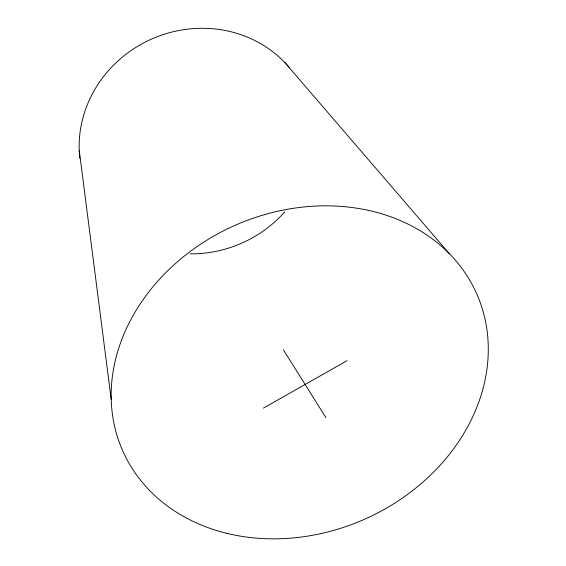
<?xml version="1.0" encoding="UTF-8"?>
<svg xmlns="http://www.w3.org/2000/svg" width="566" height="566" viewBox="0 0 566 566"><rect width="100%" height="100%" fill="white"/><g stroke="black" fill="none" stroke-linecap="round" stroke-linejoin="round"><path stroke-width="0.85" d="M263.416 408.114L347.029 360.719M284.599 62.267L449.34 253.674M283.467 349.937L325.91 417.623M79.24 150.429L111.212 399.419M284.67 211.974A118.747 111.559 -24 0 1 190.084 253.844M79.834 158.289A118.747 111.559 -24 0 1 152.495 38.665A118.747 111.559 -24 0 1 289.297 67.446M226.959 533.37A193.636 160.588 -24 0 0 486.76 328.506A193.636 160.588 -24 0 0 185.45 255.146A193.636 160.588 -24 0 0 226.959 533.37"/></g></svg>
